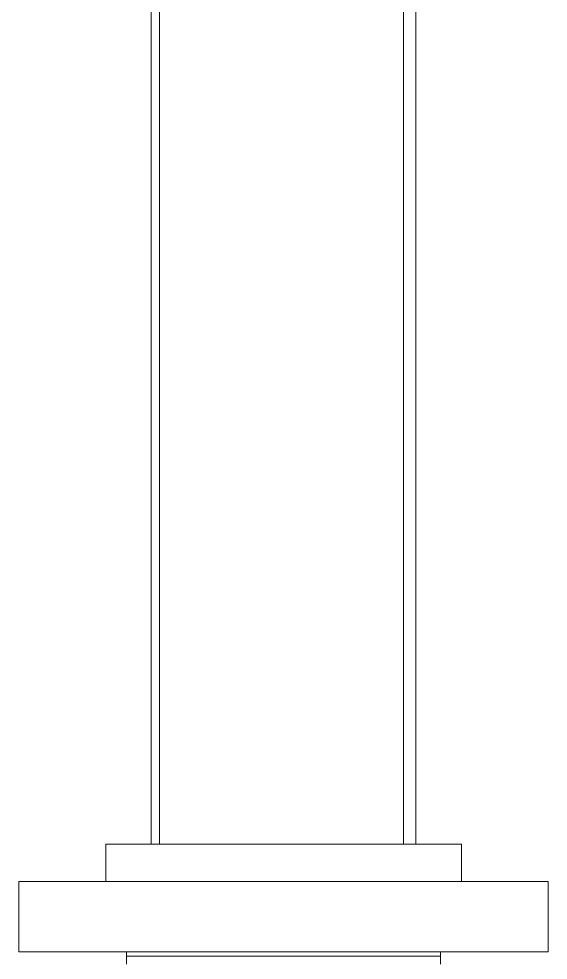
# Model space of a CAD drawing. Extents: x -187 to 52, y -9 to 65.
# Drawn here: x -128.372 to -127.83, y 34.11 to 35.073 of the extents above; entities that cross this region are included whole.
import ezdxf

# ---------------------------------------------------------------- set-up
doc = ezdxf.new("R2010")
doc.units = 0
doc.header["$MEASUREMENT"] = 0
doc.layers.add('PDF4_Geometría', color=7, linetype='Continuous')

msp = doc.modelspace()

# ---------------------------------------------------------------- linework, layer by layer
at = {"layer": 'PDF4_Geometría', "lineweight": 9}
for points in [[(-128.22774, 35.96696), (-127.97822, 35.96696), (-127.99091, 35.96696), (-128.01205, 35.96696), (-128.04166, 35.96696), (-128.07126, 35.96696), (-128.10086, 35.96696), (-128.13047, 35.96696), (-128.16007, 35.96696), (-128.18967, 35.96696), (-128.21082, 35.96696), (-128.22774, 35.96696), (-128.22774, 34.22881), (-127.97822, 34.22881), (-127.97822, 35.96696)], [(-128.23619, 35.19727), (-128.23619, 34.22881)], [(-127.96553, 34.22881), (-127.96553, 35.19727)], [(-128.26157, 34.11885), (-128.28271, 34.11885), (-128.32077, 34.11885), (-128.35038, 34.11885), (-128.36729, 34.11885), (-128.37152, 34.11885), (-128.36729, 34.11885), (-128.35038, 34.11885), (-128.32077, 34.11885), (-128.28271, 34.11885), (-128.23619, 34.11885), (-128.18544, 34.11885), (-128.13047, 34.11885), (-128.07126, 34.11885), (-128.01628, 34.11885), (-127.96553, 34.11885), (-127.91901, 34.11885), (-127.88095, 34.11885), (-127.85135, 34.11885), (-127.83443, 34.11885), (-127.8302, 34.11885), (-127.8302, 34.19075), (-127.83443, 34.19075), (-127.85135, 34.19075), (-127.88095, 34.19075), (-127.91901, 34.19075), (-127.96553, 34.19075), (-128.01628, 34.19075), (-128.07126, 34.19075), (-128.13047, 34.19075), (-128.18544, 34.19075), (-128.23619, 34.19075), (-128.28271, 34.19075), (-128.32077, 34.19075), (-128.35038, 34.19075), (-128.36729, 34.19075), (-128.37152, 34.19075), (-128.36729, 34.19075), (-128.35038, 34.19075), (-128.32077, 34.19075), (-128.28271, 34.19075), (-128.28271, 34.22881)], [(-128.23196, 34.22881), (-128.26157, 34.22881), (-128.27848, 34.22881), (-128.28271, 34.22881), (-128.27848, 34.22881), (-128.26157, 34.22881), (-128.23196, 34.22881), (-128.1939, 34.22881), (-128.14738, 34.22881), (-128.10086, 34.22881), (-128.05434, 34.22881), (-128.00782, 34.22881), (-127.96976, 34.22881), (-127.94016, 34.22881), (-127.92324, 34.22881), (-127.91901, 34.22881)], [(-127.8302, 34.19075), (-127.83443, 34.19075), (-127.85135, 34.19075), (-127.88095, 34.19075), (-127.91901, 34.19075), (-127.91901, 34.22881), (-127.92324, 34.22881), (-127.94016, 34.22881), (-127.96976, 34.22881)], [(-128.37152, 34.19075), (-128.37152, 34.11885)], [(-127.91901, 34.19075), (-127.92324, 34.19075), (-127.94016, 34.19075), (-127.96976, 34.19075), (-128.00782, 34.19075), (-128.05434, 34.19075), (-128.10086, 34.19075), (-128.14738, 34.19075), (-128.1939, 34.19075), (-128.23196, 34.19075), (-128.26157, 34.19075), (-128.27848, 34.19075), (-128.28271, 34.19075)], [(-127.94016, 34.11885), (-127.91901, 34.11885), (-127.88095, 34.11885), (-127.85135, 34.11885), (-127.83443, 34.11885), (-127.8302, 34.11885)], [(-128.26157, 34.10616), (-128.26157, 34.11462), (-128.25734, 34.11462), (-128.24042, 34.11462), (-128.21505, 34.11462), (-128.18122, 34.11462), (-128.14315, 34.11462), (-128.10086, 34.11462), (-128.05857, 34.11462), (-128.02051, 34.11462), (-127.98668, 34.11462), (-127.9613, 34.11462), (-127.94439, 34.11462), (-127.94016, 34.11462), (-127.94016, 34.10616)]]:
    msp.add_lwpolyline(points, dxfattribs=at)
msp.add_lwpolyline([(-128.26157, 34.11885), (-128.26157, 34.11462), (-128.25734, 34.11462), (-128.24042, 34.11462), (-128.21505, 34.11462), (-128.18122, 34.11462), (-128.14315, 34.11462), (-128.10086, 34.11462), (-128.05857, 34.11462), (-128.02051, 34.11462), (-127.98668, 34.11462), (-127.9613, 34.11462), (-127.94439, 34.11462), (-127.94016, 34.11462), (-127.94016, 34.11885), (-127.94439, 34.11885), (-127.9613, 34.11885), (-127.98668, 34.11885), (-128.02051, 34.11885), (-128.05857, 34.11885), (-128.10086, 34.11885), (-128.14315, 34.11885), (-128.18122, 34.11885), (-128.21505, 34.11885), (-128.24042, 34.11885), (-128.25734, 34.11885)], close=True, dxfattribs=at)

doc.saveas('drawing.dxf')
